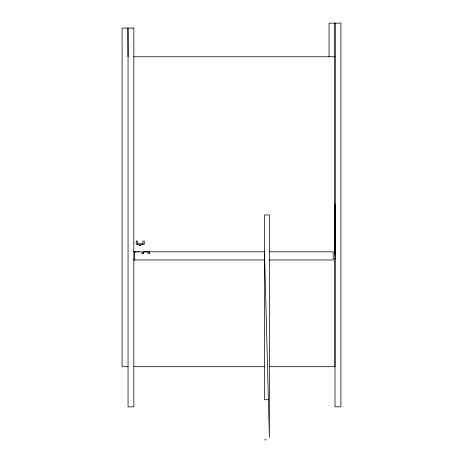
<?xml version="1.0" encoding="UTF-8"?>
<svg xmlns="http://www.w3.org/2000/svg" width="463" height="463" viewBox="0 0 463 463"><rect width="100%" height="100%" fill="white"/><g stroke="black" fill="none" stroke-linecap="round" stroke-linejoin="round"><path stroke-width="0.69" d="M133.402 251.831L142.043 251.831L142.025 253.192L143.576 253.192L143.588 251.831L264.523 251.831M143.53 251.837L148.004 251.831L148.004 253.186L149.555 253.186L149.555 251.831L149.277 253.186M143.576 253.192L142.025 253.192L143.061 253.192M128.054 56.775L127.863 28.029L122.087 28.029L122.087 366.713L128.054 366.713M133.83 56.775L335.027 56.775M335.114 206.232L335.114 255.217M137.604 243.775L142.934 243.775M137.609 251.837L139.282 251.831M269.46 251.831L333.215 251.831L333.215 259.969L268.98 259.969M133.402 259.969L264.645 259.969M133.842 366.713L264.778 366.713M269.119 366.713L334.946 366.713L334.946 258.342M268.714 399.731L264.529 399.731L264.529 214.942L269.408 214.942L269.408 437.518L264.529 253.151M264.529 439.85L266.428 439.85M136.058 251.837L134.727 251.831L134.727 259.969M143.298 251.831L143.298 253.186M149.277 251.831L149.555 253.186M335.114 204.021L335.114 258.973M335.027 23.15L335.027 406.838L340.913 406.838L340.913 23.15L329.06 23.15L329.06 56.775M334.946 23.15L334.946 253.284M142.934 244.319L142.934 241.067L144.288 241.067L144.288 244.319L140.81 244.319L140.81 245.674L139.265 245.674L139.265 244.319L136.249 244.319L136.249 241.067L137.604 241.067L137.604 244.319M133.83 28.029L128.054 28.029L128.054 406.838L133.83 406.838L133.83 28.029"/></g></svg>
